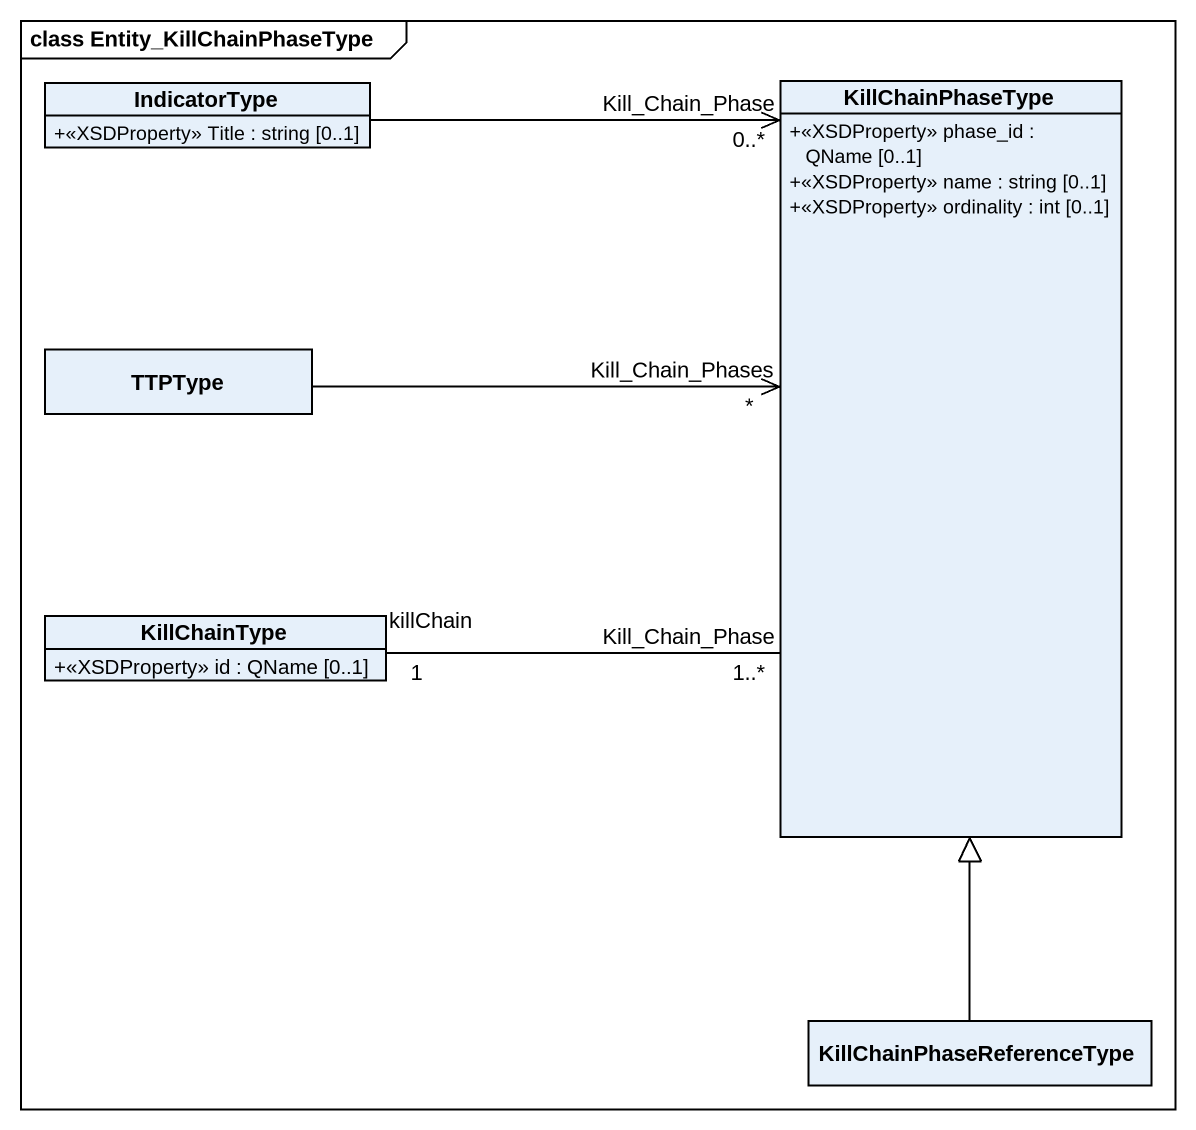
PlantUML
@startuml
mainframe class Entity_KillChainPhaseType
hide circle
hide empty members
skinparam classAttributeIconSize 0
class IndicatorType {
  +<<XSDProperty>> Title : string [0..1]
}
class KillChainPhaseType {
  +<<XSDProperty>> phase_id : QName [0..1]
  +<<XSDProperty>> name : string [0..1]
  +<<XSDProperty>> ordinality : int [0..1]
}
class TTPType
class KillChainType {
  +<<XSDProperty>> id : QName [0..1]
}
class KillChainPhaseReferenceType
KillChainPhaseType "Kill_Chain_Phase\n0..*" <-left- IndicatorType
KillChainPhaseType "Kill_Chain_Phases\n*" <-left- TTPType
KillChainPhaseType "Kill_Chain_Phase\n1..*" -left- "killChain\n1" KillChainType
KillChainPhaseReferenceType -up-|> KillChainPhaseType
@enduml
